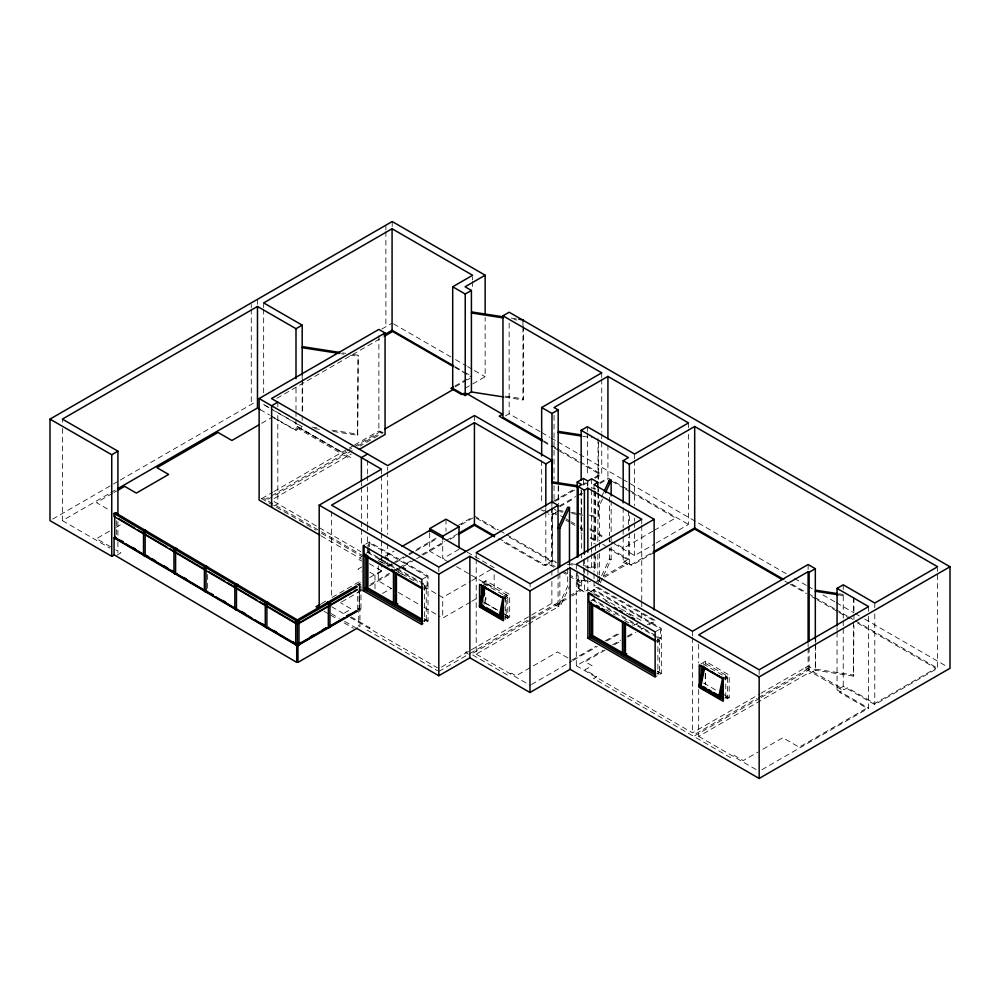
<?xml version="1.0" encoding="UTF-8"?>
<svg xmlns="http://www.w3.org/2000/svg" width="1000" height="1000" viewBox="0 0 1000 1000"><rect width="100%" height="100%" fill="white"/><g stroke="black" fill="none" stroke-linecap="round" stroke-linejoin="round"><path stroke-width="0.75" stroke-dasharray="5 3.75" d="M505.037 600.013L505.637 597.062L504.663 596.5M724.975 678.8L725.225 677.575M333 431.438L357.65 435.262L358.125 355.262L351.962 354.312M357.65 435.262L358.125 355.262M504.762 397.137L522.962 399.95L523.438 398.925L523.438 326.15M498.675 538.212L545.825 565.438L552.5 560.837L552.5 508.188M594.913 489.538L595.388 488.5L590.788 487.8M603.612 492.537L597.837 504.963L599.625 505.238L603.462 496.95M598.5 493.35L598.5 516.575L598.025 517.612L590.363 516.425M528.55 623.938L558.062 606.9L567.7 586.15L567.7 567.562M531.688 614.987L551.875 603.325L559.85 607.175L569.475 586.425M585.725 567.075L594.913 568.5L595.388 556.638M598.488 582.55L601.05 577.025M601.688 575.65L609.375 559.075L609.375 548.237M600.262 582.825L602.825 577.3M603.462 575.925L611.15 559.35L611.15 546.962M698.675 689.538L698.675 736.388L808.112 673.213L809.137 673.8L815.325 670.225L815.8 639.788M761.05 693.225L808.112 666.062L815.325 670.225L853.45 676.125L853.938 625.55M52.7 519.087L112.137 484.762M113.488 483.988L118.9 480.863M120.25 480.087L255 402.287M381.825 329.062L392.212 323.075M62.375 428.488L62.375 520.638L109.462 493.45M110.812 492.675L116.188 489.575M276.875 398.312L383.2 336.925M112.575 493.325L96.475 502.625L109.475 510.125M113.912 492.55L116.6 491M261.637 423.3L272.45 417.05M109.475 531.15L96.475 538.663L110.638 546.838M115.975 527.4L122.475 523.65M270.763 415.675L296 430.25L302.188 426.675L271.625 409.038M116.988 555.075L120.938 552.788L115.787 549.812M454.925 386L469.65 377.5M261.812 498.525L272.575 492.312M273.925 491.538L347.925 448.812M349.275 448.038L353.3 445.7M354.65 444.925L378.875 430.938L385.062 434.513M455.363 386.788L465.988 380.65M467.325 379.875L469.975 378.338M346.925 452.25L344.225 453.8L296.45 426.225L343.338 452.975L346.025 451.425M347.362 450.662L352.713 447.562M354.05 446.788L383.512 429.787M357.7 446.025L381.962 432.013L383.2 432.725L360.288 445.962M352.2 450.625L345.462 454.513L350.938 457.675L349.7 458.387L344.225 455.238L266.537 500.087L320.2 531.062M274.2 498.525L351.262 454.025M465.075 388.312L485.15 376.725L485.15 317.375M274.113 505.875L277.825 503.738L277.825 413.137M505.438 415.9L509.15 413.762L540.25 431.725M365.65 544.163L369.363 542.013L428.038 575.887L428.038 621.013L421.85 624.587M366.275 553.2L368.488 551.925L427.163 585.8L427.163 576.4L368.488 542.525L368.488 546.55M361.75 566.962L357.975 569.138L361.825 571.362M383.525 557.137L378.25 560.188L389 566.388L394.35 563.3M384.85 556.375L394.087 551.05M321.388 603.6L326.737 600.513M332.088 597.425L361.5 580.438M387.675 566.125L391.675 563.812M393.013 563.038L403.688 556.875M409.025 553.8L437.05 537.612M458.413 525.288L473.088 516.812M356.312 585.262L361.613 582.2M369.562 577.612L381.488 570.725L381.488 564.475M395.675 562.537L407.688 555.6M409.025 554.825L414.363 551.75M415.7 550.975L437.05 538.65M461.075 524.775L474.425 517.075L497.163 530.2M360.962 584.862L359.338 583.925L357.7 584.862L359.338 585.8L360.962 584.862L360.962 609.3L359.338 610.25L357.7 609.3L357.7 592.5M369.775 572.225L374.988 575.225L383.762 570.163M358.525 591.125L361.225 589.575M370.662 584.125L389.525 573.237M394.913 570.125L397.612 568.562M398.963 567.788L411.087 560.788M421.863 554.562L444.775 541.325M446.125 540.55L456.912 534.325M341.712 601.862L361.825 590.25M369.475 585.938L390.125 574.012M396.675 570.138L402.038 567.038M403.312 566.4L415.188 559.538M416.512 558.775L421.788 555.737M423.1 554.975L444.938 542.275M450.3 539.175L457 535.312M344.363 613.038L351.375 608.987L340.375 602.638M382.512 593.45L391.275 588.387M459.012 549.288L442.725 558.688L442.725 540.638M357.7 609.3L359.338 608.362L360.962 609.3M553.225 501.35L574.587 489.012M582.6 484.387L585.262 482.837M594.612 477.45L599.95 474.363L582.487 464.275M555.013 501.35L575.037 489.775M583.05 485.15L587.05 482.837M595.062 478.212L601.737 474.363L601.737 441.562M421.85 579.462L428.038 575.887M559.425 505.938L575.588 496.6M576.938 495.825L582.325 492.713M599.837 482.6L607.925 477.938L621.35 485.688M559.825 506.737L574.525 498.25M579.875 495.163L582.537 493.625M599.913 483.6L607.925 478.963M423.638 587.825L427.163 585.8M558.713 510.725L555.337 512.663L559.237 514.913M555.7 512.875L551.987 515.013L541.663 509.05M423.638 589.712L426.25 588.2L423.575 586.663M438.7 595.087L442.725 597.413L470.438 581.413M471.75 580.65L492.863 568.475M482.1 582.962L485.887 580.775L509.675 594.5L509.675 617.062L503.35 620.725M423.638 621.675L426.25 620.163L423.575 618.625M470.438 602.1L442.725 618.1L442.725 597.413M471.75 601.337L477.025 598.288M503.587 596.138L506.188 594.637L506.188 617.2M503.35 598.162L509.675 594.5M505.213 598.962L507.812 597.463L484.025 583.725M652.862 531.138L623.462 548.112L612.75 541.925M654.2 530.363L675.575 518.025L630.925 492.25M505.213 617.762L507.812 616.263L505.175 614.738M577.225 571.075L577.225 583.562L583.413 580L587.85 582.562L591.65 580.363M466.863 651.612L465.487 652.412L468.65 654.237M441.512 667.05L469.775 650.725M471.125 649.95L530.337 615.763M578.188 575.638L578.188 588.138L581.663 586.125L581.663 576.763M623.175 537.175L623.175 562.163L628.413 559.138L628.413 537.275M614.35 543.875L634.6 555.562L654.812 543.9M656.162 543.125L688.5 524.45L688.5 429.162M438.812 671.462L467.35 654.987M470.025 653.438L568.25 596.737M569.6 595.95L580.363 589.738L577 587.8L579.888 586.125L577 584.462L580.363 582.513L569.8 576.425M603.35 576.462L627.112 562.75L623.737 560.812L626.625 559.138L609.062 549M530.475 619.975L471.262 654.15L507.9 675.312L511.55 673.2L516.087 675.825L557.463 651.938L569.175 658.688M531.812 619.2L570.837 596.675M572.175 595.887L581.6 590.45L584.963 592.4L587.85 590.737M595.35 582.513L599.312 580.225M604.587 577.188L628.35 563.462L631.712 565.413L653.15 553.038M476.213 558.875L476.213 654.15L527.2 624.712M578.188 588.138L584.375 591.712L587.85 589.7L587.85 577.875M594.038 573.638L594.038 586.125L596.575 584.663M623.175 562.163L629.35 565.737L652.025 552.65M590.988 591.312L594.087 589.525L661.325 628.337L661.325 673.462L655.138 677.038M590.988 600.712L593.212 599.425L656.413 635.925M571.775 660.188L595.837 646.287M605.2 640.888L619.913 632.4M531.462 684.5L571.812 661.2M573.15 660.425L597.362 646.45M606.775 641.012L620.225 633.237M633.675 625.475L639.062 622.375M576.3 564.212L576.3 665.75L603.138 650.25M612.525 644.825L620.588 640.188M627.288 636.312L634 632.438M647.412 624.688L654.125 620.812L594.038 586.125M605.15 650.125L585.1 661.7L592.112 665.75L584.963 669.875L596.788 676.7L593.562 678.562L692.487 735.675L757.075 698.388M614.5 644.725L619.837 641.637M627.85 637.013L635.875 632.388M641.213 629.3L643.888 627.762M649.237 624.675L655.913 620.812L595.825 586.125M655.138 631.912L661.325 628.337M656.925 640.275L660.45 638.25L660.45 628.85L593.212 590.025L593.212 592.712M656.925 642.163L659.538 640.65L656.85 639.1M656.925 674.125L659.538 672.625L656.85 671.062M701.012 663.85L705.413 661.312L729.2 675.05L729.2 697.613L723.012 701.175M723.012 678.612L729.2 675.05M724.8 679.463L727.4 677.962L703.612 664.225L703.612 662.35L727.4 676.075L727.4 698.637L724.762 697.113M724.8 698.263L727.4 696.762M576.3 665.75L692.487 732.825L759.712 694.013M758.425 697.6L806.875 669.638L803.775 667.85L805.013 667.138L844.062 689.675L847.438 687.738L874.788 703.525L935.837 668.288L857.7 623.175M759.663 698.325L693.725 736.388L730.225 757.463L734 755.288L743.213 760.6L757.738 752.225M761.012 697.537L808.112 670.35L842.825 690.387L839.463 692.337L866.812 708.138L799.175 747.188L782.812 737.738L759.05 751.462M837.05 632.125L837.05 689.912L843.238 686.338L874.788 704.562L937.625 668.288L937.625 573M761.862 769.762L868.6 708.138L868.6 612.85M511.312 318.075L517.375 319.012M513.862 319.575L516.9 320.037M342.725 352.875L345.8 353.35M340.7 353.663L343.787 354.137M349.95 355.1L357.65 356.287M505.238 396.1L523.438 398.925M582.7 436.262L591.9 437.688M311.913 427.075L318.075 428.038M331.938 430.175L358.125 434.225M314.513 428.587L320.675 429.538M558.65 510.412L563.25 511.125M570.913 512.312L575.513 513.025M577.038 513.263L583.175 514.212M589.312 515.15L598.5 516.575M559.7 511.675L562.762 512.15M571.962 513.575L578.1 514.525M579.637 514.763L582.7 515.237M838.688 593.775L843.263 594.475M609.375 559.075L611.15 559.35M838.2 594.8L844.3 595.737M552.5 560.837L555.562 561.312M570.875 563.688L575.475 564.4M583.138 565.575L595.388 567.475M509.212 537.15L552.013 561.862L556.613 562.575M567.337 564.237L575 565.425M815.8 669.2L853.938 675.1M393.55 323.85L454.175 358.837M455.513 359.625L466.287 365.838M467.638 366.625L473.025 369.725M474.375 370.513L485.15 376.725M455.188 366.725L463.237 371.375M464.588 372.15L469.95 375.262M454.775 367.362L470.988 376.725M541.6 432.5L549.712 437.188M551.075 437.962L556.475 441.087M557.837 441.863L578.112 453.575M579.462 454.363L621.388 478.562M622.737 479.35L786.375 573.812M794.488 578.5L806.65 585.525M808.012 586.312L813.413 589.425M822.887 594.9L835.05 601.925M836.413 602.7L853.988 612.85M855.337 613.638L859.4 615.975M864.8 619.1L947.3 666.725M543.55 440.775L550.325 444.675M551.675 445.462L555.737 447.8M557.087 448.587L578.737 461.087M580.087 461.863L601.737 474.363M622.7 486.463L688.5 524.45M791.862 584.125L806.7 592.7M808.05 593.475L813.45 596.6M814.8 597.375L835.05 609.062M836.4 609.837L847.2 616.075M848.55 616.85L853.95 619.975M855.3 620.75L937.625 668.288M543.513 441.775L552.925 447.212M554.263 447.987L558.3 450.312M559.637 451.087L581.138 463.5M611.987 481.312L624.163 488.338M625.513 489.125L629.575 491.463M784.95 581.175L788.988 583.5M790.337 584.275L806.5 593.612M811.888 596.725L815.938 599.062M817.275 599.837L837.487 611.5M838.838 612.288L849.613 618.5M589.987 528.775L604.712 537.288M554.038 509.05L556.1 510.25M590.05 529.85L603.55 537.638M608.95 540.763L613 543.1M560.538 515.662L564.438 517.913M565.737 518.663L569.637 520.925M570.938 521.675L574.837 523.925M580.037 526.925L582.638 528.425M556.7 514.875L554.1 513.375L550.737 515.325L548.325 513.925M565.8 520.138L569.7 522.388M571 523.138L574.9 525.388M580.1 528.387L582.7 529.888L579.338 531.838L582.038 533.4M590.612 537.312L597.362 541.213M602.762 544.325L628.413 559.138M541.075 509.75L543.488 511.138M590.138 538.075L596.9 541.975M837.05 689.912L868.6 708.138M474.425 516.038L498.488 529.938M499.825 530.7L505.175 533.787M506.512 534.562L551.975 560.812L548.6 562.75L555.2 566.562M587.85 581.525L584.963 579.862L581.6 581.8L569.725 574.95M563.125 571.138L568.4 574.188M553.962 567.275L547.362 563.462L544 565.413L501.188 540.688M561.888 571.85L568.488 575.662M577.225 583.562L581.663 586.125M587.85 589.7L620.188 608.375M621.538 609.15L641.75 620.812L641.75 613.013M594.538 594.587L599.875 597.675M605.225 600.763L610.575 603.85M626.6 613.1L631.95 616.188M263.663 404.425L270.3 408.263M264.762 405.3L269.988 408.325M271.288 409.075L298.712 424.913L296.725 426.062L343.338 452.975M657.75 636.7L660.45 638.25M592.3 599.95L659.538 638.775L659.538 674.5L656.85 672.95M260.125 409.538L269.425 414.913M273.788 417.825L292.387 428.562L295.212 426.938L342.987 454.513L265.3 499.363L262.213 497.587L260.975 498.3L316.15 530.15M605.737 609.6L615.15 615.037M624.575 620.475L632.638 625.125M703.612 683.025L718.15 691.425M724.762 695.238L729.2 697.613M467.312 552.2L494.175 567.712M657.288 671.137L661.325 673.462M448.512 562.025L429.7 551.163L429.7 531.613M456.562 566.675L470 574.425M471.35 575.2L494.175 588.387L494.175 573.612M497.788 610.2L485.887 603.337L485.887 597.312M504.387 614.012L509.675 617.062M484.025 602.525L497.25 610.163M505.175 616.613L507.812 618.138L507.812 595.575L484.025 581.85L484.025 584.85M698.675 736.388L759.163 771.312M378.25 558.3L391.275 565.825M367.575 552.45L419.575 582.475M420.913 583.25L426.25 586.325L426.25 622.05L423.575 620.513M394.375 569.487L417.212 582.675M423.925 586.55L437.362 594.312M378.237 560.487L386.238 565.112M398.237 572.038L403.575 575.112M274.025 501.55L360.875 551.688M321.55 531.838L363.125 555.85M321.525 533.25L361.887 556.562L357.837 558.9L361.662 561.112M321.2 535.925L361.388 559.125M369.425 563.763L381.488 570.725M391.688 588.625L378.25 580.862L378.25 565.825M398.4 592.5L422.575 606.462M423.925 607.238L440.037 616.538M424.038 618.7L428.038 621.013M358.688 584.487L359.988 585.237L359.988 588.25L358.688 587.5M476.213 654.15L530.112 685.275M351.125 616.95L370.075 627.888L366.7 629.825L437.488 670.688M331.575 606.688L344.975 614.425M350.337 617.525L437.475 667.825M331.3 613.675L339.363 618.325M344.738 621.425L355.487 627.638M324.05 611.312L329.4 614.4M330.737 615.175L337.413 619.025M344.087 622.875L353.438 628.275M62.375 520.638L109.987 548.125M937.625 568.312L937.625 571.438M874.788 603.025L874.788 607.712M874.788 613.962L874.788 704.562M868.6 606.6L868.6 611.287M853.938 597.675L853.938 613.162M853.938 614.712L853.938 619.362M853.45 597.163L853.45 612.638M853.45 621.938L853.45 676.125M843.238 584.812L843.238 589.5M843.238 595.75L843.238 619.175M843.238 620.737L843.238 626.987M843.238 628.55L843.238 686.338M837.05 627.438L837.05 630.562M815.325 639.263L815.325 642.362M815.325 643.675L815.325 670.225M809.137 647.25L809.137 673.8M808.112 564.525L808.112 570.775M808.112 643.525L808.112 646.65M808.112 648.213L808.112 673.213M759.163 669.788L759.163 674.475M725.775 675.138L725.775 697.7M705.413 661.312L705.413 664.325M705.413 673.35L705.413 683.875M705.25 673.812L705.25 684.35M698.675 644.237L698.675 662.975M692.487 631.287L692.487 635.975M692.487 637.537L692.487 732.825M688.5 422.925L688.5 427.612M657.9 637.837L657.9 673.562M641.75 519.288L641.75 523.975M641.75 525.538L641.75 600.513M641.75 602.075L641.75 606.763M634.6 454.038L634.6 458.725M634.6 460.288L634.6 505.588M634.6 518.075L634.6 521.2M634.6 522.762L634.6 527.45M634.6 533.7L634.6 555.562M629.35 515.75L629.35 523.562M629.35 525.125L629.35 531.375M629.35 532.938L629.35 565.737M628.413 510.712L628.413 524.775M628.413 526.337L628.413 531.025M623.175 507.5L623.175 527.8M623.175 529.362L623.175 535.612M611.15 500.513L611.15 534.575M611.15 536.125L611.15 540.775M609.375 497.15L609.375 535.85M609.375 537.4L609.375 542.05M607.925 445.138L607.925 477.938M601.737 372.837L601.737 377.525M601.737 379.075L601.737 432.188M601.737 433.75L601.737 440M599.625 505.238L599.625 540.85M599.625 542.4L599.625 547.05M599.625 553.237L599.625 574.925M599.625 576.462L599.625 582.663M598.5 442.25L598.5 479.412M598.5 488.713L598.5 491.8M598.025 438.638L598.025 480.45M598.025 488.188L597.837 491.775M598.025 492.837L597.837 541.763M597.837 554.25L597.837 574.65M597.837 576.125L597.837 580.837M595.388 491.6L595.388 544.25M595.388 545.8L595.388 550.438M594.913 491.087L594.913 543.725M594.913 553.013L594.913 568.5M594.038 484.6L594.038 489.288M594.038 490.85L594.038 543.95M594.038 553.325L594.038 572.075M594.087 589.525L594.087 594.188M594.087 595.75L594.087 601.975M591.65 478.837L591.65 488.2M591.65 489.762L591.65 546M591.65 547.562L591.65 552.25M591.65 553.812L591.65 569.425M587.85 481.025L587.85 485.712M587.85 556.9L587.85 569.4M587.85 570.062L587.85 576.312M587.35 426.75L587.35 431.438M587.35 433L587.35 476.737M587.35 482.987L587.35 486.112M584.375 558.9L584.375 566.712M584.375 568.275L584.375 574.525M584.375 576.087L584.375 591.712M583.413 478.462L583.413 486.275M583.413 559.688L583.413 565.938M583.413 567.5L583.413 572.188M583.413 573.75L583.413 580M581.663 490.85L581.663 551.763M581.663 553.325L581.663 558.013M581.163 489.688L581.163 531.862M569.475 563.2L569.475 566.287M559.85 573.112L559.85 607.175M558.65 485.637L558.65 504.225M558.175 486.45L558.175 503.7M558.062 569.412L558.062 572.837M558.062 574.1L558.062 606.9M554.038 415.325L554.038 479.375M554.038 485.625L554.038 501.238M552.013 507.675L552.013 561.862M551.875 501.8L551.875 506.488M551.875 508.05L551.875 568.962M551.875 570.525L551.875 575.212M551.875 581.462L551.875 603.325M545.825 507.65L545.825 510.763M545.825 512.325L545.825 565.438M541.663 460.625L541.663 504.363M530.112 583.737L530.112 586.862M522.962 320.975L522.962 325.625M522.962 327.175L522.962 399.95M509.15 323.162L509.15 413.762M505.213 597.087L505.213 619.65M485.887 580.775L485.887 585.288M485.662 597.825L485.662 605.35M484.025 599.9L484.025 604.412M476.213 552.625L476.213 557.312M474.425 415.538L474.425 421.788M472.638 276.837L472.638 279.962M472.638 281.525L472.638 289.337M445.988 519.2L445.988 531.225M438.812 567.075L438.812 571.763M424.613 585.388L424.613 621.112M392.212 221.537L392.212 227.787M387.675 467.188L387.675 470.312M387.675 471.875L387.675 534.35M387.675 543.725L387.675 556.225M387.675 562.475L387.675 565.6M385.887 225.188L385.887 229.875M385.887 231.438L385.887 326.725M381.488 469.2L381.488 473.888M381.488 475.45L381.488 531.675M381.488 533.237L381.488 539.487M381.488 541.05L381.488 553.55M381.488 555.112L381.488 562.913M378.875 335.662L378.875 430.938M374.988 575.225L374.988 588.763M369.363 542.013L369.363 546.688M369.363 548.237L369.363 554.462M368.488 547.888L368.488 551.925M367.575 460.275L367.575 474.338M367.575 475.887L367.575 480.575M367.575 486.825L367.575 524.312M367.575 525.875L367.575 530.562M367.575 536.812L367.575 546.188M367.575 547.75L367.575 554M361.388 482.587L361.388 485.712M361.388 487.275L361.388 520.075M361.388 521.638L361.388 527.888M361.388 529.45L361.388 545.075M359.525 587.987L359.525 609.412M359.338 583.925L359.338 610.25M359.137 587.762L359.137 609.188M331.575 511.4L331.575 597.312M302.663 379.2L302.663 413.263M302.188 375.575L302.188 378.675M302.188 380.225L302.188 414.288M302.188 415.737L302.188 420.487M296 388.075L296 409.938M296 411.5L296 417.75M296 419.312L296 430.25M277.825 402.2L277.825 406.887M263.663 302.9L263.663 307.587M263.663 309.15L263.663 393.5M257.475 299.325L257.475 305.575M251.287 304.462L251.287 307.587M251.287 309.15L251.287 404.438M207.65 574.513L207.65 589.788M117.912 521.475L117.912 535.525M117.912 541.775L117.912 552.712M116.337 520.737L116.337 536.013M62.375 419.113L62.375 422.238M359.95 609.663L358.713 608.95L358.713 625.875L359.95 626.587L359.95 609.663"/><path stroke-width="1.5" d="M483.3 587.087L479.387 606.213L499.913 618.062L501.425 617.663L503.537 607.362M480.363 606.775L484.575 586.188M485.075 587.212L481.375 605.337L499.95 616.062L500.562 613.05M483.975 596.075L484.588 593.138M498.938 617.5L503.15 596.912M499.913 618.062L503.525 600.413M703.188 666.125L698.975 686.712L719.5 698.575L721.012 698.162L723.425 686.4M699.95 687.275L704.163 666.688M719.5 698.575L723.413 679.45M522.962 320.975L523.438 319.95L518.888 319.25M559.85 528.2L569.475 507.45L567.7 507.175L558.062 527.925L559.85 528.2L559.85 566.912M604.25 491.163L609.375 480.112L611.15 480.387L611.15 495.875M605.388 492.812L611.15 480.387M114.2 554.85L111.737 556.287L50 520.638L50 419.113L392.212 221.537L485.15 275.2L485.15 314.25M302.188 375.125L302.188 325.15L296 328.713L257.475 306.475L62.375 419.113L117.912 451.175L117.912 515.225M503.25 396.9L471.413 391.975L465.225 395.55L452.7 388.312L452.7 286.788L472.638 275.275L392.075 228.762L263.663 302.9L302.188 325.15M50 419.113L111.737 454.75L117.912 451.175M319.862 535.15L259.125 500.087L259.125 398.55L378.875 329.412L385.062 332.987L385.062 434.513L359.375 449.35M385.062 332.987L271.488 398.55L387.675 465.625L474.425 415.538L552.013 460.337L552.013 503.025M485.15 275.2L465.075 286.788L471.413 290.438L471.413 391.975M117.537 488.787L257.475 408L260.125 409.538M383.963 334.975L392.075 330.288L453.837 365.95M384.55 336.15L392.625 331.488L453.425 366.587M117.95 490.225L124.65 486.35L136.337 493.1L168.65 474.438L156.962 467.7L218.012 432.45L231.9 440.475L258.938 424.862M277.825 402.2L271.637 405.775L271.637 507.312M452.7 286.788L465.225 294.012L471.413 290.438M116.337 513.1L114.712 514.038L114.712 538.475L116.337 537.537M542.2 439.988L502.962 417.337L502.962 315.8L509.15 312.225L950 566.75L950 668.288L759.163 778.462L570.125 669.312L529.975 692.5L469.888 657.812L438.812 675.75L356.838 628.413M143.525 531.025L145.15 530.075L146.775 531.025L145.15 531.962L143.525 531.025L143.525 555.462L145.15 556.4L146.775 555.462M453.587 386.775L450.913 388.312L461.775 394.588L464.025 393.288M173.962 548.95L175.588 548.013L177.213 548.95L175.588 549.888L173.962 548.95L173.962 573.387L175.588 574.325L177.213 573.387M384.85 429.012L453.125 389.588M367.575 454.025L361.388 457.6L361.388 481.025M204.4 566.875L206.025 565.938L207.65 566.875L206.025 567.812L204.4 566.875L204.4 591.312L206.025 592.25L207.65 591.312M319.2 606.688L319.2 505.15L381.488 469.2L259.125 398.55M552.013 460.337L545.825 463.913L474.425 422.688L331.575 505.15L438.812 567.075L551.875 501.8L558.062 505.363L558.062 568.188M234.838 584.8L236.462 583.862L238.1 584.8L236.462 585.737L234.838 584.8L234.838 609.237L236.462 610.188L236.462 585.737M541.663 455.938L541.663 407.525L601.737 372.837L502.962 315.8M581.163 480.312L581.163 430.325L587.35 426.75L634.6 454.038L688.5 422.925L607.925 376.4L554.038 407.525L558.175 409.913L558.175 483.562M541.663 407.525L551.987 413.475L558.175 409.913M265.275 602.725L266.9 601.788L268.538 602.725L266.9 603.663L265.275 602.725L265.275 627.163L266.9 628.112L268.538 627.163M429.7 531.613L429.7 528.6L445.988 519.2L459.012 526.725L459.012 547.775M402 546.475L429.7 530.475L465.975 551.425M320.05 604.375L316.038 606.688L318.712 608.225M295.712 620.65L297.35 619.712L298.975 620.65L298.975 645.1L297.35 646.038L295.712 645.1L295.712 620.65L297.35 621.587L298.975 620.65M355.988 586.038L296.688 620.275L298 621.025L357.287 586.8M429.7 528.6L442.725 536.125L459.012 526.725M328.338 603.7L329.963 602.762L329.963 627.2L328.338 628.138L328.338 603.7L326.712 602.762L328.338 601.812L329.963 602.762M298.888 623L327.188 606.663M329.888 605.1L351.438 592.65M354.137 591.1L356.838 589.538M357.287 589.8L298 624.038L298 621.025M458.25 533.55L474.425 524.212L494.637 535.887M458.338 534.538L474.425 525.25L494.5 536.838M363.175 590.712L421.85 624.587L421.85 579.462L363.175 545.588L363.175 590.712L365.65 589.288M577.225 557.013L577.225 482.038L583.413 478.462L587.85 481.025L591.65 478.837L597.837 482.4L597.837 487.088M298.075 643.962L300.763 642.4M310.2 636.95L314.237 634.625M322.325 629.95L326.375 627.625M346.587 615.95L349.275 614.388M298.5 644.2L326.8 627.863M329.487 626.312L344.312 617.75M347.013 616.2L356.438 610.75M298.888 644.425L356.838 610.975M357.262 611.225L297.962 645.45L297.962 662.375L296.725 661.663M578.188 556.9L578.188 486.6L581.663 484.6L577.225 482.038M623.175 502.812L623.175 460.637L628.413 457.612L581.163 430.325M319.2 505.15L438.812 574.212L469.888 556.275L529.975 590.962L570.125 567.788L759.163 676.925L950 566.75M558.062 505.363L476.213 552.625L530.112 583.737L641.75 519.288L587.85 488.175L584.375 490.175L578.188 486.6M597.837 482.4L594.038 484.6L654.125 519.288L654.125 609.888M623.175 460.637L629.35 464.212L694.688 426.488L937.625 566.75L874.788 603.025L843.238 584.812L837.05 588.387L837.05 625.875M397.725 603.7L395.112 605.2L395.112 573.237M297.962 662.375L357.262 628.138M654.125 519.288L576.3 564.212L692.487 631.287L808.112 564.525L815.325 568.7L815.325 639.263M653.35 551.888L694.688 528.025L783.763 579.45M653.15 553.038L694.688 529.05L782.25 579.612M587.9 638.212L655.138 677.038L655.138 631.912L587.9 593.088L587.9 638.212L590.375 636.788M626.725 653.675L624.125 655.188L624.125 623.225M815.325 568.7L809.137 572.275L808.112 571.675L698.675 634.862L759.163 669.788L868.6 606.6L837.05 588.387M114.05 513.462L115.363 512.725L298 620.275L296.688 621.025L114.05 513.462L114.05 516.475L296.688 624.038L296.688 621.025M297.975 661.663L296.712 662.375L114.087 554.812L114.087 537.888L115.337 537.188M500.163 616.838L501.675 616.425M503.725 316.9L471.887 311.975L471.413 313L503.25 317.925M339.637 352.4L302.663 346.675L302.188 347.713L339.162 353.425M581.638 435L558.65 431.438L558.175 432.475L581.163 436.025M577 485.662L552.5 481.875L552.013 482.9L578.062 486.925M837.163 593.538L815.8 590.237L815.325 591.263L838.2 594.8M466.488 393.413L502.537 414.237L499.175 416.175L542.175 441M592.812 594.913L588.775 592.587L588.775 601.987L656.012 640.8M614.325 607.337L617.013 608.888M619.712 610.438L622.4 612M631.812 617.425L634.5 618.987M723.725 677.975L722.738 677.412L718.525 698L720.037 697.6L723.475 699.388M708.65 670.013L704.663 667.725L700.962 685.837L719.538 696.562M711.3 671.55L713.962 673.088M716.612 674.613L721.912 677.675M596.413 605.337L599.1 606.9M601.788 608.45L604.487 610M723.475 678.7L699.225 664.887L699.225 687.45L723.012 701.175L723.012 678.612M702.938 667.362L723.462 679.212M589.688 603.337L655.588 641.388M721.263 693.037L723.913 694.562M720.837 695.975L723.475 697.5M703.3 686.562L705.875 688.037M708.438 689.525L711 691M713.575 692.487L721.263 696.925L719.762 697.337L699.225 685.475M622.5 652.738L592.625 635.487L592.625 605.05M655.3 671.688L625.425 654.438L625.425 622.463M589.688 635.3L655.588 673.35M655.588 675.225L589.688 637.188L589.688 601.462M481.425 585.225L503.888 598.2M483.35 586.85L503.875 598.713M501.213 612.45L503.85 613.975M501.25 615.475L503.888 617M483.713 606.05L481.15 604.575L479.637 604.975L503.888 618.888M486.275 607.537L499.113 614.95M500.45 617.1L501.425 617.663M385.387 557.4L388.062 558.938M402.725 567.4L405.387 568.95M391.637 569.35L394.3 570.887M422.725 588.35L364.05 554.475L364.05 545.075M364.963 555.837L422.312 588.938M393.45 602.737L367.9 587.987L367.9 556.025M421.975 619.2L396.425 604.45L396.425 572.487M364.963 587.8L422.312 620.9M422.312 622.788L364.963 589.675L364.963 553.95M121.175 516.888L123.775 518.387M118.537 518.587L134.662 528.075M137.338 529.663L166.887 547.062M169.575 548.638L204.488 569.2M208.512 571.575L224.625 581.062M227.312 582.65L256.863 600.05M259.55 601.625L264.913 604.788M267.6 606.375L297.15 623.775M120.712 540.35L123.4 541.925M132.8 547.463L135.475 549.05M146.225 555.375L148.912 556.95M151.6 558.538L155.625 560.913M163.688 565.65L167.712 568.025M171.737 570.4L174.425 571.975M183.825 577.513L186.513 579.1M210.688 593.337L213.375 594.913M222.775 600.45L225.45 602.038M241.575 611.525L245.6 613.9M261.712 623.387L264.4 624.963M273.8 630.5L276.488 632.087M292.6 641.575L296.625 643.95M114.913 537.425L122.963 542.175M125.65 543.75L143.112 554.038M145.8 555.612L174 572.225M176.688 573.8L212.938 595.163M215.625 596.737L251.887 618.088M254.575 619.675L263.975 625.212M268 627.587L296.2 644.188M114.513 537.65L264.913 626.225M267.6 627.812L297.15 645.2M114.087 537.888L296.712 645.45M809.137 572.275L809.137 641M808.112 571.675L808.112 641.963M759.163 676.925L759.163 778.462M723.175 678.15L723.175 699.212M702.638 666.3L702.638 673.812M701.012 665.35L701.012 678.888M694.688 426.488L694.688 528.025M629.35 464.212L629.35 504.825M622.5 622.275L622.5 654.237M609.375 480.112L609.375 483.212M607.925 376.4L607.925 438.888M591.312 602.4L591.312 638.125M587.85 488.175L587.85 552.212M584.375 490.175L584.375 554.225M570.125 567.788L570.125 669.312M569.475 507.45L569.475 563.2M551.987 413.475L551.987 482.212M545.825 463.913L545.825 506.087M529.975 590.962L529.975 692.5M483.05 585.788L483.05 591.812M481.425 584.85L481.425 601.4M474.425 422.688L474.425 524.212M469.888 556.275L469.888 657.812M465.225 294.012L465.225 395.55M442.725 536.125L442.725 539.125M438.812 574.212L438.812 675.75M422.013 586.888L422.013 622.612M393.488 572.3L393.488 604.263M392.075 228.762L392.075 330.288M366.6 554.888L366.6 590.612M297.35 621.587L297.35 646.038M296.725 644.737L296.712 662.375M296 328.713L296 378.7M266.9 603.663L266.9 628.112M257.475 306.475L257.475 408M206.025 567.812L206.025 592.25M175.588 549.888L175.588 574.325M145.15 531.962L145.15 556.4M111.737 454.75L111.737 556.287M503.35 598.162L479.562 584.425L479.562 606.987L503.35 620.725L503.35 598.162"/></g></svg>
